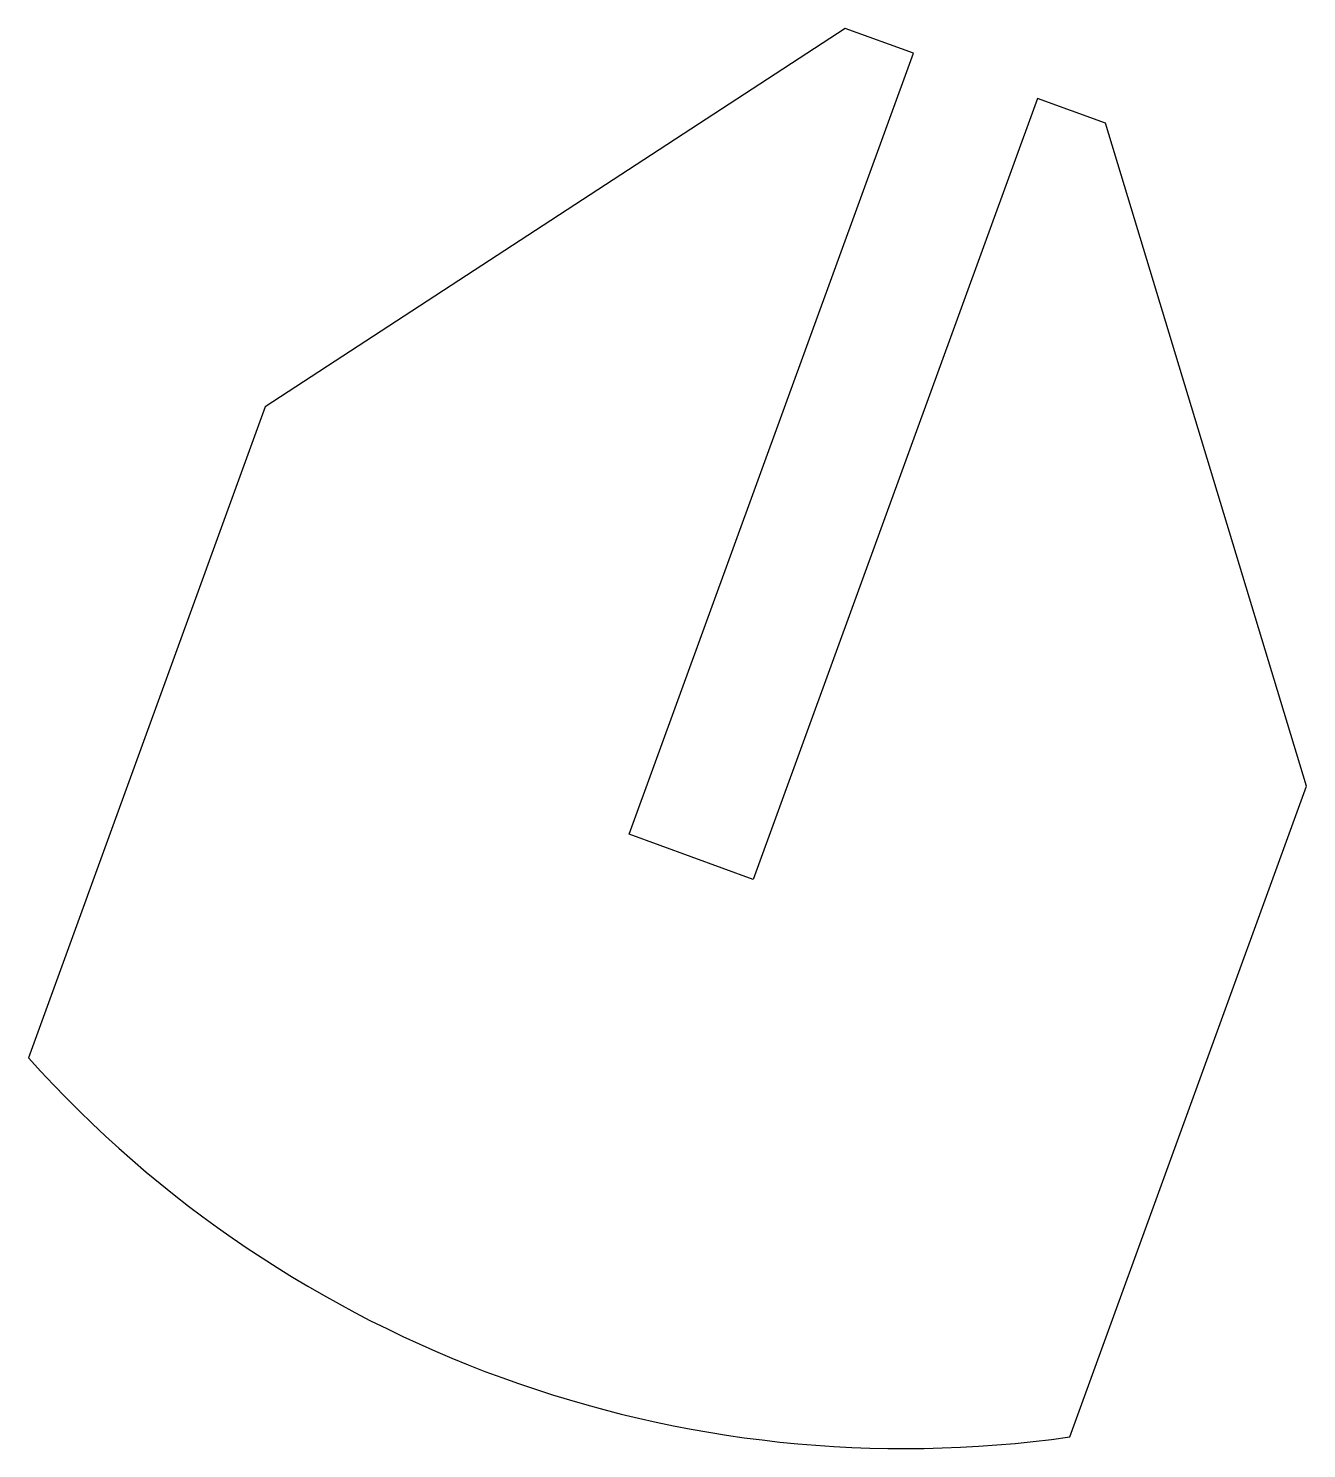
# Model space of a CAD drawing. Header units: millimetres. Extents: x -160.3 to -114.2, y 557.6 to 608.9.
import ezdxf

# ---------------------------------------------------------------- set-up
doc = ezdxf.new("R2010")
doc.units = ezdxf.units.MM
doc.layers.get('0').update_dxf_attribs({"linetype": 'CONTINUOUS'})

msp = doc.modelspace()

# ---------------------------------------------------------------- linework, layer by layer
msp.add_lwpolyline([(-128.362, 607.978), (-130.823, 608.874), (-151.759, 595.21), (-160.309, 571.718, 0.25), (-122.722, 558.037), (-114.171, 581.529), (-121.426, 605.454), (-123.887, 606.349), (-134.147, 578.159), (-138.623, 579.787)], format="xyb", close=True)

doc.saveas('drawing.dxf')
